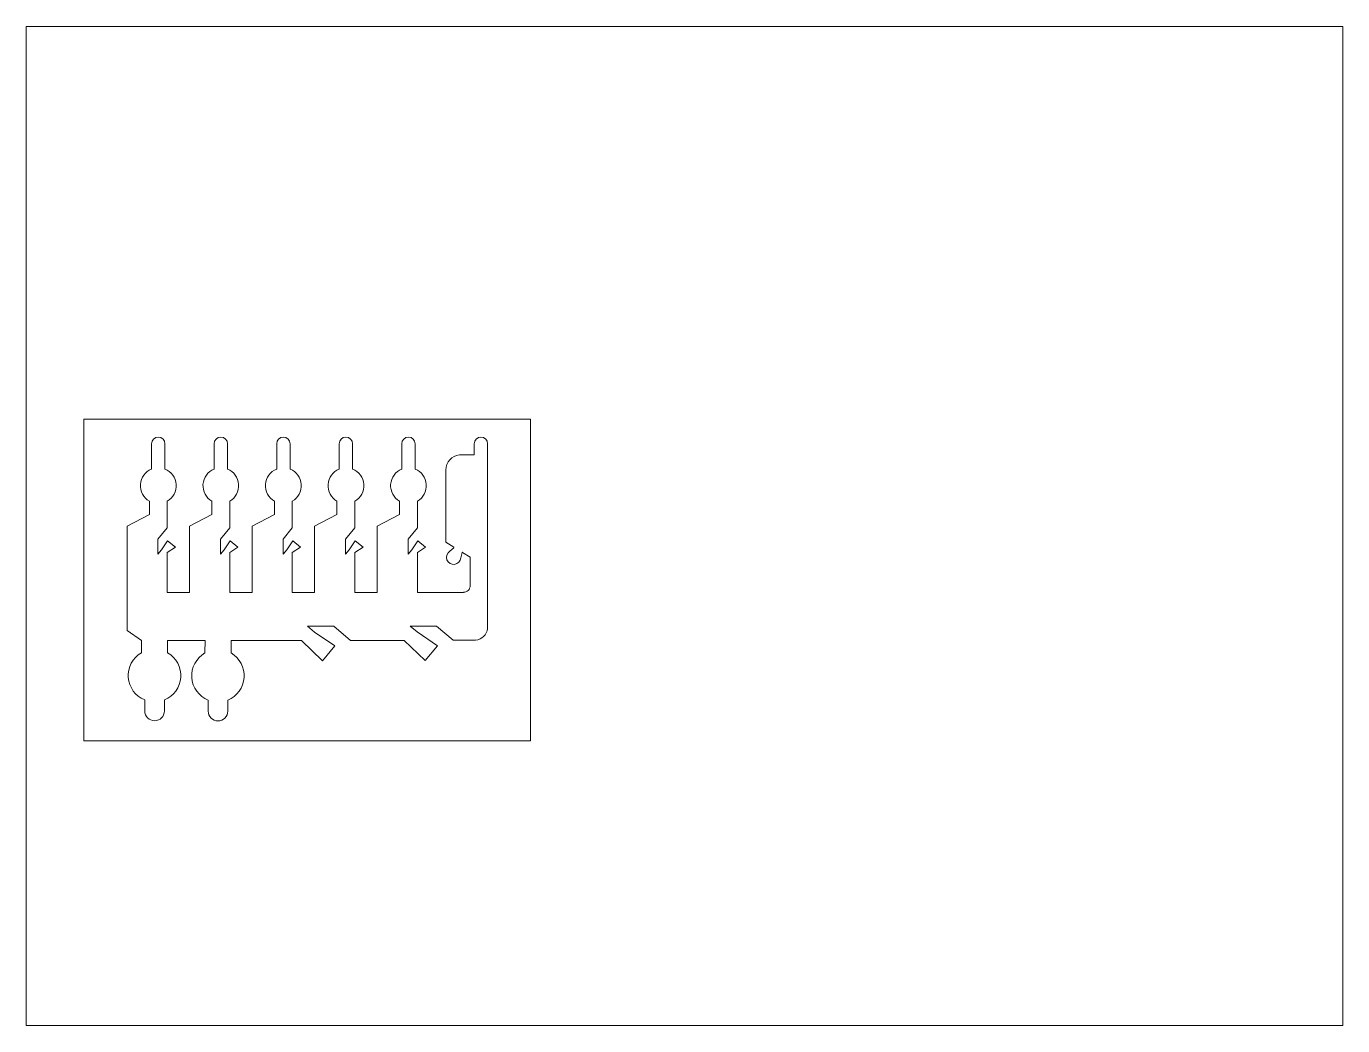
# Paper-space layout 'Layout1' of a CAD drawing. Header units: millimetres. Extents: x 26 to 231, y 20 to 176.
# The model-space entities are those that its viewports show. They can reach past a viewport. Long polylines and large blocks are cut down to what shows.
import ezdxf

# ---------------------------------------------------------------- set-up
doc = ezdxf.new("R2010")
doc.units = ezdxf.units.MM
doc.layers.add('Layer1', color=130, linetype='Continuous')

msp = doc.modelspace()

# ---------------------------------------------------------------- linework, layer by layer
at = {"color": 1, "lineweight": 5}
for p, q in [((5.77, 40.96), (55.77, 40.96)), ((5.77, 40.96), (5.77, 4.96)), ((55.77, 4.96), (55.77, 40.96)), ((13.36, 38.2), (13.36, 35.36)), ((14.86, 38.2), (14.86, 35.36)), ((20.36, 38.2), (20.36, 35.36)), ((21.86, 38.2), (21.86, 35.36)), ((27.36, 38.2), (27.36, 35.36)), ((28.86, 38.2), (28.86, 35.36)), ((34.36, 38.2), (34.36, 35.36)), ((35.86, 38.2), (35.86, 35.36)), ((41.36, 38.2), (41.36, 35.36)), ((42.86, 38.2), (42.86, 35.36)), ((47.81, 36.95), (49.47, 36.95)), ((49.47, 38.2), (49.47, 36.95)), ((50.97, 38.2), (50.97, 17.53)), ((46.29, 27.19), (46.29, 35.28)), ((13.11, 30.28), (13.11, 31.78)), ((15.11, 28.78), (15.11, 31.78)), ((20.11, 30.28), (20.11, 31.78)), ((22.11, 28.78), (22.11, 31.78)), ((27.11, 30.28), (27.11, 31.78)), ((29.11, 28.78), (29.11, 31.78)), ((34.11, 30.28), (34.11, 31.78)), ((36.11, 28.78), (36.11, 31.78)), ((41.11, 30.28), (41.11, 31.78)), ((43.11, 28.78), (43.11, 31.78)), ((13.11, 30.28), (10.61, 28.98)), ((20.11, 30.28), (17.61, 28.98)), ((27.11, 30.28), (24.61, 28.98)), ((34.11, 30.28), (31.61, 28.98)), ((41.11, 30.28), (38.61, 28.98)), ((10.61, 28.98), (10.61, 17.33)), ((14.07, 27.53), (15.11, 28.78)), ((17.61, 28.98), (17.61, 21.58)), ((21.07, 27.53), (22.11, 28.78)), ((24.61, 28.98), (24.61, 21.58)), ((28.07, 27.53), (29.11, 28.78)), ((31.61, 28.98), (31.61, 21.58)), ((35.07, 27.53), (36.11, 28.78)), ((38.61, 28.98), (38.61, 21.58)), ((42.07, 27.53), (43.11, 28.78)), ((14.07, 27.53), (14.07, 25.86)), ((15.11, 26.02), (16.03, 26.62)), ((21.07, 27.53), (21.07, 25.86)), ((22.11, 26.02), (23.03, 26.62)), ((28.07, 27.53), (28.07, 25.86)), ((29.11, 26.02), (30.03, 26.62)), ((35.07, 27.53), (35.07, 25.86)), ((36.11, 26.02), (37.03, 26.62)), ((42.07, 27.53), (42.07, 25.86)), ((43.11, 26.02), (44.03, 26.62)), ((47.18, 26.64), (46.29, 27.19)), ((47.18, 26.57), (46.74, 26.17)), ((14.07, 25.86), (14.48, 26.35)), ((15.11, 26.02), (15.11, 21.58)), ((21.07, 25.86), (21.48, 26.35)), ((22.11, 26.02), (22.11, 21.58)), ((28.07, 25.86), (28.48, 26.35)), ((29.11, 26.02), (29.11, 21.58)), ((35.07, 25.86), (35.48, 26.35)), ((36.11, 26.02), (36.11, 21.58)), ((42.07, 25.86), (42.48, 26.35)), ((43.11, 26.02), (43.11, 21.58)), ((48.12, 26.04), (47.97, 25.43)), ((49.01, 25.53), (48.16, 26.05)), ((49.01, 22.33), (49.01, 25.53)), ((15.11, 21.58), (17.61, 21.58)), ((22.11, 21.58), (24.61, 21.58)), ((29.11, 21.58), (31.61, 21.58)), ((36.11, 21.58), (38.61, 21.58)), ((43.11, 21.58), (48.26, 21.58)), ((33.76, 17.78), (30.81, 17.78)), ((33.76, 17.78), (35.63, 16.21)), ((45.25, 17.8), (42.3, 17.8)), ((45.25, 17.8), (47.12, 16.23)), ((12.24, 16.21), (10.61, 17.33)), ((12.24, 16.21), (12.22, 14.82)), ((15.16, 16.21), (19.34, 16.19)), ((15.16, 14.82), (15.16, 16.21)), ((35.63, 16.21), (41.63, 16.21)), ((47.12, 16.23), (49.62, 16.23)), ((19.34, 16.19), (19.32, 14.8)), ((30.14, 16.19), (22.26, 16.19)), ((22.26, 14.8), (22.26, 16.19)), ((12.59, 8.32), (12.59, 9.54)), ((14.79, 8.32), (14.79, 9.54)), ((19.69, 8.3), (19.69, 9.53)), ((21.9, 8.3), (21.9, 9.53)), ((5.77, 4.96), (55.77, 4.96))]:
    msp.add_line(p, q, dxfattribs=at)
for centre, radius, start, end in [((14.11, 38.2), 0.75, 0, 180), ((21.11, 38.2), 0.75, 0, 180), ((28.11, 38.2), 0.75, 0, 180), ((35.11, 38.2), 0.75, 0, 180), ((42.11, 38.2), 0.75, 0, 180), ((50.22, 38.2), 0.75, 0, 180), ((47.95, 35.29), 1.66, 94.8749, 180.5312), ((14.11, 33.51), 2, 112.0243, 240), ((14.11, 33.51), 2, 300, 67.9757), ((21.11, 33.51), 2, 112.0243, 240), ((21.11, 33.51), 2, 300, 67.9757), ((28.11, 33.51), 2, 112.0243, 240), ((28.11, 33.51), 2, 300, 67.9757), ((35.11, 33.51), 2, 112.0243, 240), ((35.11, 33.51), 2, 300, 67.9757), ((42.11, 33.51), 2, 112.0243, 240), ((42.11, 33.51), 2, 300, 67.9757), ((47.16, 26.61), 0.0405, 305.821, 60.4812), ((47.17, 25.5), 0.8, 122.6201, 355.3997), ((48.14, 26.03), 0.0254, 49.8242, 154.3219), ((48.27, 22.32), 0.738, 269.1007, 0.8993), ((49.48, 17.73), 1.5, 275.481, 352.602), ((13.69, 12.27), 2.94, 120, 247.9757), ((13.69, 12.27), 2.94, 292.0243, 60), ((20.79, 12.25), 2.94, 120, 247.9757), ((20.79, 12.25), 2.94, 292.0243, 60), ((13.69, 8.32), 1.1, 180, 0), ((20.79, 8.3), 1.1, 180, 0)]:
    msp.add_arc(centre, radius, start, end, dxfattribs=at)
at = {"layer": 'Layer1', "color": 1, "lineweight": 5}
for p, q in [((15.16, 27.34), (14.48, 26.35)), ((16.03, 26.62), (15.16, 27.34)), ((22.16, 27.34), (21.48, 26.35)), ((23.03, 26.62), (22.16, 27.34)), ((29.16, 27.34), (28.48, 26.35)), ((30.03, 26.62), (29.16, 27.34)), ((36.16, 27.34), (35.48, 26.35)), ((37.03, 26.62), (36.16, 27.34)), ((43.16, 27.34), (42.48, 26.35)), ((44.03, 26.62), (43.16, 27.34)), ((30.81, 17.78), (31.58, 17.13)), ((42.3, 17.8), (43.07, 17.15)), ((33.85, 15.58), (31.58, 17.13)), ((43.96, 13.95), (41.63, 16.21)), ((45.34, 15.6), (43.07, 17.15)), ((32.47, 13.93), (30.14, 16.19)), ((32.47, 13.93), (33.85, 15.58)), ((43.96, 13.95), (45.34, 15.6))]:
    msp.add_line(p, q, dxfattribs=at)

psp = doc.layouts.get("Layout1")

# ---------------------------------------------------------------- viewports
at = {"layer": '0', "view_target_point": (19.65, 27.12)}
psp.add_viewport(center=(128.5, 97.5), size=(205.6, 156), view_center_point=(53.35, 1.88), view_height=111.7747, dxfattribs=at)

doc.saveas('drawing.dxf')
